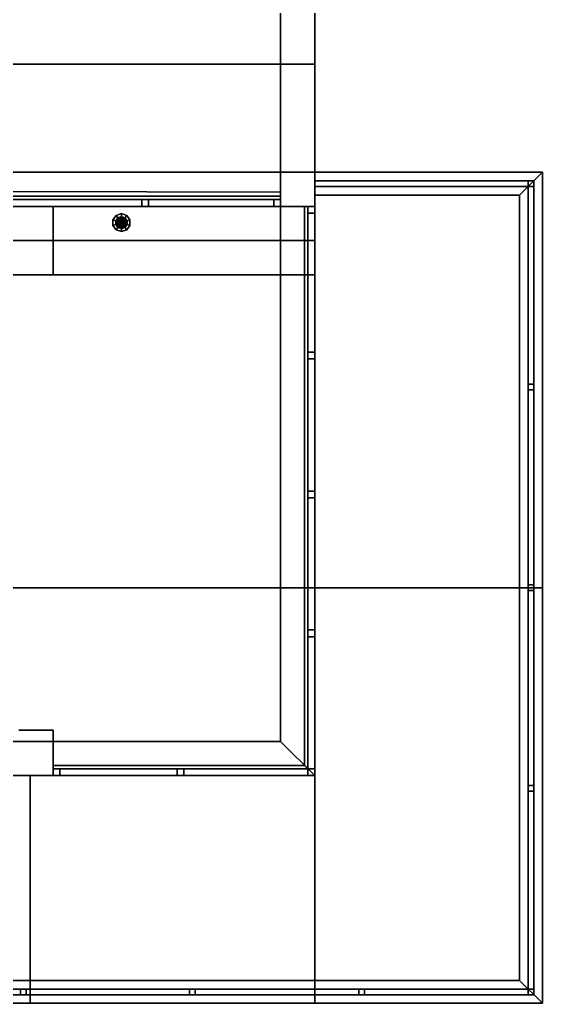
# Model space of a CAD drawing. Header units: millimetres. Extents: x 116.8 to 135.8, y -35.1 to -13.1.
# Drawn here: x 131.25 to 135.84, y -35.14 to -26.5 of the extents above; entities that cross this region are included whole.
import ezdxf

# ---------------------------------------------------------------- set-up
doc = ezdxf.new("R2010")
doc.units = ezdxf.units.MM
for name, color, linetype in [('COPERTURA', 252, 'CONTINUOUS'), ('CROMATO', 251, 'CONTINUOUS'), ('LAMPADA', 2, 'CONTINUOUS'), ('MARMO', 7, 'CONTINUOUS'), ('PARETE_INTERNA', 7, 'CONTINUOUS'), ('PAVIMENTO', 253, 'CONTINUOUS'), ('PAVIMENTO_ESTERNO', 2, 'CONTINUOUS'), ('PAVIMENTO_TERRAZZA', 7, 'CONTINUOUS'), ('SOFFITTO', 41, 'CONTINUOUS'), ('VETRO', 137, 'CONTINUOUS')]:
    doc.layers.add(name, color=color, linetype=linetype)

msp = doc.modelspace()

# ---------------------------------------------------------------- linework, layer by layer
at = {"layer": 'COPERTURA'}
for points in [[(133.843016, -23.1399, 5.7), (133.843016, -23.1399, 6.3), (133.843016, -28.1399, 6.3), (133.843016, -28.1399, 5.7)], [(133.843016, -28.1399, 6.3), (126.343016, -28.1399, 6.3), (126.343016, -25.6399, 6.3), (133.843016, -25.6399, 6.3)], [(133.843016, -28.1399, 5.7), (126.343016, -28.1399, 5.7), (126.343016, -28.1399, 6.3), (133.843016, -28.1399, 6.3)], [(131.543016, -28.4399, 6), (129.243016, -28.4399, 6), (129.243016, -28.1399, 6), (131.543016, -28.1399, 6)], [(129.243016, -28.4399, 5.7), (131.543016, -28.4399, 5.7), (131.543016, -28.1399, 5.7), (129.243016, -28.1399, 5.7)], [(133.843016, -28.4399, 6), (131.543016, -28.4399, 6), (131.543016, -28.1399, 6), (133.843016, -28.1399, 6)], [(131.543016, -28.4399, 5.7), (133.843016, -28.4399, 5.7), (133.843016, -28.1399, 5.7), (131.543016, -28.1399, 5.7)], [(133.843016, -28.7399, 5.7), (133.843016, -28.1399, 5.7), (133.843016, -28.1399, 6), (133.843016, -28.7399, 6)], [(131.543016, -28.7399, 6), (129.243016, -28.7399, 6), (129.243016, -28.4399, 6), (131.543016, -28.4399, 6)], [(129.243016, -28.7399, 5.7), (131.543016, -28.7399, 5.7), (131.543016, -28.4399, 5.7), (129.243016, -28.4399, 5.7)], [(133.843016, -28.7399, 6), (131.543016, -28.7399, 6), (131.543016, -28.4399, 6), (133.843016, -28.4399, 6)], [(131.543016, -28.7399, 5.7), (133.843016, -28.7399, 5.7), (133.843016, -28.4399, 5.7), (131.543016, -28.4399, 5.7)], [(124.643016, -28.7399, 5.7), (133.843016, -28.7399, 5.7), (133.843016, -28.7399, 6), (124.643016, -28.7399, 6)]]:
    msp.add_3dface(points, dxfattribs=at)
at = {"layer": 'CROMATO'}
for points in [[(135.718016, -27.9149, 4), (135.718016, -27.9149, 3.95), (133.843015, -27.9149, 3.95), (133.843015, -27.9149, 4)], [(133.843015, -27.9149, 4), (133.843015, -27.9149, 3.95), (133.843015, -27.9649, 3.95), (133.843015, -27.9649, 4)], [(133.843015, -27.9149, 3.95), (135.718016, -27.9149, 3.95), (135.718016, -27.9649, 3.95), (133.843015, -27.9649, 3.95)], [(135.718016, -27.9649, 4), (133.843015, -27.9649, 4), (133.843015, -27.9149, 4), (135.718016, -27.9149, 4)], [(135.718016, -27.9149, 3.75), (135.718016, -27.9149, 3.7), (133.843015, -27.9149, 3.7), (133.843015, -27.9149, 3.75)], [(133.843015, -27.9149, 3.75), (133.843015, -27.9149, 3.7), (133.843015, -27.9649, 3.7), (133.843015, -27.9649, 3.75)], [(133.843015, -27.9149, 3.7), (135.718016, -27.9149, 3.7), (135.718016, -27.9649, 3.7), (133.843015, -27.9649, 3.7)], [(135.718016, -27.9649, 3.75), (133.843015, -27.9649, 3.75), (133.843015, -27.9149, 3.75), (135.718016, -27.9149, 3.75)], [(133.843015, -27.9649, 4), (133.843015, -27.9649, 3.95), (135.718016, -27.9649, 3.95), (135.718016, -27.9649, 4)], [(133.843015, -27.9649, 3.75), (133.843015, -27.9649, 3.7), (135.718016, -27.9649, 3.7), (135.718016, -27.9649, 3.75)], [(135.718016, -27.9149, 3.95), (135.718016, -35.0149, 3.95), (135.718016, -35.0149, 4), (135.718016, -27.9149, 4)], [(135.718016, -27.9149, 4), (135.718016, -35.0149, 4), (135.768016, -35.0149, 4), (135.768016, -27.9149, 4)], [(135.718016, -35.0149, 3.95), (135.718016, -27.9149, 3.95), (135.768016, -27.9149, 3.95), (135.768016, -35.0149, 3.95)], [(135.768016, -27.9149, 3.95), (135.768016, -27.9149, 4), (135.718016, -27.9149, 4), (135.718016, -27.9149, 3.95)], [(135.718016, -27.9149, 3.7), (135.718016, -35.0149, 3.7), (135.718016, -35.0149, 3.75), (135.718016, -27.9149, 3.75)], [(135.718016, -27.9149, 3.75), (135.718016, -35.0149, 3.75), (135.768016, -35.0149, 3.75), (135.768016, -27.9149, 3.75)], [(135.718016, -35.0149, 3.7), (135.718016, -27.9149, 3.7), (135.768016, -27.9149, 3.7), (135.768016, -35.0149, 3.7)], [(135.768016, -27.9149, 3.7), (135.768016, -27.9149, 3.75), (135.718016, -27.9149, 3.75), (135.718016, -27.9149, 3.7)], [(135.718016, -27.9149, 3.5), (135.718016, -27.9649, 3.5), (135.718016, -27.9649, 3.95), (135.718016, -27.9149, 3.95)], [(135.718016, -27.9149, 3.95), (135.718016, -27.9649, 3.95), (135.768016, -27.9649, 3.95), (135.768016, -27.9149, 3.95)], [(135.718016, -27.9649, 3.5), (135.718016, -27.9149, 3.5), (135.768016, -27.9149, 3.5), (135.768016, -27.9649, 3.5)], [(135.768016, -27.9149, 3.5), (135.768016, -27.9149, 3.95), (135.718016, -27.9149, 3.95), (135.718016, -27.9149, 3.5)], [(135.718016, -27.9149, 3.95), (135.718016, -27.9149, 4), (135.718016, -27.9649, 4), (135.718016, -27.9649, 3.95)], [(135.718016, -27.9149, 3.7), (135.718016, -27.9149, 3.75), (135.718016, -27.9649, 3.75), (135.718016, -27.9649, 3.7)], [(135.718016, -27.9649, 3.95), (135.718016, -27.9649, 3.5), (135.768016, -27.9649, 3.5), (135.768016, -27.9649, 3.95)], [(135.768016, -27.9149, 4), (135.768016, -35.0149, 4), (135.768016, -35.0149, 3.95), (135.768016, -27.9149, 3.95)], [(135.768016, -27.9149, 3.75), (135.768016, -35.0149, 3.75), (135.768016, -35.0149, 3.7), (135.768016, -27.9149, 3.7)], [(135.768016, -27.9149, 3.95), (135.768016, -27.9649, 3.95), (135.768016, -27.9649, 3.5), (135.768016, -27.9149, 3.5)], [(132.383016, -28.0799, 3), (132.383016, -28.1399, 3), (132.323016, -28.1399, 3), (132.323016, -28.0799, 3)], [(132.323016, -28.0799, 3), (132.323016, -28.1399, 3), (132.323016, -28.1399, 5.7), (132.323016, -28.0799, 5.7)], [(132.383016, -28.0799, 5.7), (132.323016, -28.0799, 5.7), (132.323016, -28.0799, 3), (132.383016, -28.0799, 3)], [(132.323016, -28.0799, 5.7), (132.323016, -28.1399, 5.7), (132.383016, -28.1399, 5.7), (132.383016, -28.0799, 5.7)], [(132.383016, -28.1399, 3), (132.383016, -28.0799, 3), (132.383016, -28.0799, 5.7), (132.383016, -28.1399, 5.7)], [(133.543016, -28.0799, 3), (133.543016, -28.1399, 3), (133.483016, -28.1399, 3), (133.483016, -28.0799, 3)], [(133.483016, -28.0799, 3), (133.483016, -28.1399, 3), (133.483016, -28.1399, 5.7), (133.483016, -28.0799, 5.7)], [(133.543016, -28.0799, 5.7), (133.483016, -28.0799, 5.7), (133.483016, -28.0799, 3), (133.543016, -28.0799, 3)], [(133.483016, -28.0799, 5.7), (133.483016, -28.1399, 5.7), (133.543016, -28.1399, 5.7), (133.543016, -28.0799, 5.7)], [(133.543016, -28.1399, 3), (133.543016, -28.0799, 3), (133.543016, -28.0799, 5.7), (133.543016, -28.1399, 5.7)], [(132.323016, -28.1399, 3), (132.383016, -28.1399, 3), (132.383016, -28.1399, 5.7), (132.323016, -28.1399, 5.7)], [(133.483016, -28.1399, 3), (133.543016, -28.1399, 3), (133.543016, -28.1399, 5.7), (133.483016, -28.1399, 5.7)], [(133.783016, -28.1999), (133.843016, -28.1999), (133.843016, -28.1399), (133.783016, -28.1399)], [(133.783016, -28.1399, 2.7), (133.843016, -28.1399, 2.7), (133.843016, -28.1999, 2.7), (133.783016, -28.1999, 2.7)], [(133.783016, -28.1399), (133.843016, -28.1399), (133.843016, -28.1399, 2.7), (133.783016, -28.1399, 2.7)], [(133.783016, -28.1999, 2.7), (133.783016, -28.1399, 2.7), (133.783016, -28.1399), (133.783016, -28.1999)], [(133.843016, -28.1399), (133.843016, -28.1999), (133.843016, -28.1999, 2.7), (133.843016, -28.1399, 2.7)], [(132.112507, -28.240115, 5.7), (132.097056, -28.218849, 5.7), (132.068409, -28.258279, 5.7), (132.093409, -28.266402, 5.7)], [(132.093409, -28.266402, 5.675), (132.068409, -28.258279, 5.675), (132.097056, -28.218849, 5.675), (132.112507, -28.240115, 5.675)], [(132.068409, -28.258279, 5.7), (132.097056, -28.218849, 5.7), (132.097056, -28.218849, 5.675), (132.068409, -28.258279, 5.675)], [(132.112507, -28.240115, 5.675), (132.093409, -28.266402, 5.675), (132.093409, -28.266402, 5.7), (132.112507, -28.240115, 5.7)], [(132.143409, -28.230075, 5.7), (132.143409, -28.203788, 5.7), (132.097056, -28.218849, 5.7), (132.112507, -28.240115, 5.7)], [(132.112507, -28.240115, 5.675), (132.097056, -28.218849, 5.675), (132.143409, -28.203788, 5.675), (132.143409, -28.230075, 5.675)], [(132.097056, -28.218849, 5.7), (132.143409, -28.203788, 5.7), (132.143409, -28.203788, 5.675), (132.097056, -28.218849, 5.675)], [(132.112507, -28.240115, 5.7), (132.097056, -28.218849, 5.7), (132.097056, -28.218849, 5.675), (132.112507, -28.240115, 5.675)], [(132.097056, -28.218849, 5.7), (132.112507, -28.240115, 5.7), (132.112507, -28.240115, 5.675), (132.097056, -28.218849, 5.675)], [(132.143409, -28.230075, 5.675), (132.112507, -28.240115, 5.675), (132.112507, -28.240115, 5.7), (132.143409, -28.230075, 5.7)], [(132.17431, -28.240115, 5.7), (132.189761, -28.218849, 5.7), (132.143409, -28.203788, 5.7), (132.143409, -28.230075, 5.7)], [(132.143409, -28.230075, 5.675), (132.143409, -28.203788, 5.675), (132.189761, -28.218849, 5.675), (132.17431, -28.240115, 5.675)], [(132.143409, -28.230075, 5.7), (132.143409, -28.203788, 5.7), (132.143409, -28.203788, 5.675), (132.143409, -28.230075, 5.675)], [(132.143409, -28.203788, 5.7), (132.189761, -28.218849, 5.7), (132.189761, -28.218849, 5.675), (132.143409, -28.203788, 5.675)], [(132.143409, -28.203788, 5.7), (132.143409, -28.230075, 5.7), (132.143409, -28.230075, 5.675), (132.143409, -28.203788, 5.675)], [(132.17431, -28.240115, 5.675), (132.143409, -28.230075, 5.675), (132.143409, -28.230075, 5.7), (132.17431, -28.240115, 5.7)], [(132.189761, -28.218849, 5.7), (132.17431, -28.240115, 5.7), (132.17431, -28.240115, 5.675), (132.189761, -28.218849, 5.675)], [(132.193409, -28.266402, 5.7), (132.218409, -28.258279, 5.7), (132.189761, -28.218849, 5.7), (132.17431, -28.240115, 5.7)], [(132.17431, -28.240115, 5.675), (132.189761, -28.218849, 5.675), (132.218409, -28.258279, 5.675), (132.193409, -28.266402, 5.675)], [(132.17431, -28.240115, 5.7), (132.189761, -28.218849, 5.7), (132.189761, -28.218849, 5.675), (132.17431, -28.240115, 5.675)], [(132.193409, -28.266402, 5.675), (132.17431, -28.240115, 5.675), (132.17431, -28.240115, 5.7), (132.193409, -28.266402, 5.7)], [(132.189761, -28.218849, 5.7), (132.218409, -28.258279, 5.7), (132.218409, -28.258279, 5.675), (132.189761, -28.218849, 5.675)], [(133.843016, -28.1999), (133.783016, -28.1999), (133.783016, -28.1999, 2.7), (133.843016, -28.1999, 2.7)], [(132.093409, -28.298894, 5.7), (132.068409, -28.307017, 5.7), (132.068409, -28.258279, 5.7), (132.093409, -28.266402, 5.7)], [(132.093409, -28.266402, 5.675), (132.068409, -28.258279, 5.675), (132.068409, -28.307017, 5.675), (132.093409, -28.298894, 5.675)], [(132.093409, -28.266402, 5.7), (132.068409, -28.258279, 5.7), (132.068409, -28.258279, 5.675), (132.093409, -28.266402, 5.675)], [(132.068409, -28.258279, 5.7), (132.068409, -28.307017, 5.7), (132.068409, -28.307017, 5.675), (132.068409, -28.258279, 5.675)], [(132.112507, -28.32518, 5.7), (132.097056, -28.346447, 5.7), (132.068409, -28.307017, 5.7), (132.093409, -28.298894, 5.7)], [(132.093409, -28.298894, 5.675), (132.068409, -28.307017, 5.675), (132.097056, -28.346447, 5.675), (132.112507, -28.32518, 5.675)], [(132.093409, -28.298894, 5.7), (132.068409, -28.307017, 5.7), (132.068409, -28.307017, 5.675), (132.093409, -28.298894, 5.675)], [(132.068409, -28.307017, 5.7), (132.097056, -28.346447, 5.7), (132.097056, -28.346447, 5.675), (132.068409, -28.307017, 5.675)], [(132.093409, -28.298894, 5.675), (132.093409, -28.266402, 5.675), (132.093409, -28.266402, 5.7), (132.093409, -28.298894, 5.7)], [(132.112507, -28.32518, 5.675), (132.093409, -28.298894, 5.675), (132.093409, -28.298894, 5.7), (132.112507, -28.32518, 5.7)], [(132.097056, -28.346447, 5.7), (132.112507, -28.32518, 5.7), (132.112507, -28.32518, 5.675), (132.097056, -28.346447, 5.675)], [(132.143409, -28.335221, 5.7), (132.143409, -28.361508, 5.7), (132.097056, -28.346447, 5.7), (132.112507, -28.32518, 5.7)], [(132.112507, -28.32518, 5.675), (132.097056, -28.346447, 5.675), (132.143409, -28.361508, 5.675), (132.143409, -28.335221, 5.675)], [(132.112507, -28.32518, 5.7), (132.097056, -28.346447, 5.7), (132.097056, -28.346447, 5.675), (132.112507, -28.32518, 5.675)], [(132.143409, -28.335221, 5.675), (132.112507, -28.32518, 5.675), (132.112507, -28.32518, 5.7), (132.143409, -28.335221, 5.7)], [(132.17431, -28.32518, 5.7), (132.189761, -28.346447, 5.7), (132.143409, -28.361508, 5.7), (132.143409, -28.335221, 5.7)], [(132.143409, -28.335221, 5.675), (132.143409, -28.361508, 5.675), (132.189761, -28.346447, 5.675), (132.17431, -28.32518, 5.675)], [(132.17431, -28.32518, 5.675), (132.143409, -28.335221, 5.675), (132.143409, -28.335221, 5.7), (132.17431, -28.32518, 5.7)], [(132.143409, -28.361508, 5.7), (132.143409, -28.335221, 5.7), (132.143409, -28.335221, 5.675), (132.143409, -28.361508, 5.675)], [(132.143409, -28.335221, 5.7), (132.143409, -28.361508, 5.7), (132.143409, -28.361508, 5.675), (132.143409, -28.335221, 5.675)], [(132.193409, -28.298894, 5.7), (132.218409, -28.307017, 5.7), (132.189761, -28.346447, 5.7), (132.17431, -28.32518, 5.7)], [(132.17431, -28.32518, 5.675), (132.189761, -28.346447, 5.675), (132.218409, -28.307017, 5.675), (132.193409, -28.298894, 5.675)], [(132.193409, -28.298894, 5.675), (132.17431, -28.32518, 5.675), (132.17431, -28.32518, 5.7), (132.193409, -28.298894, 5.7)], [(132.17431, -28.32518, 5.7), (132.189761, -28.346447, 5.7), (132.189761, -28.346447, 5.675), (132.17431, -28.32518, 5.675)], [(132.189761, -28.346447, 5.7), (132.218409, -28.307017, 5.7), (132.218409, -28.307017, 5.675), (132.189761, -28.346447, 5.675)], [(132.193409, -28.298894, 5.7), (132.218409, -28.307017, 5.7), (132.218409, -28.258279, 5.7), (132.193409, -28.266402, 5.7)], [(132.193409, -28.266402, 5.675), (132.218409, -28.258279, 5.675), (132.218409, -28.307017, 5.675), (132.193409, -28.298894, 5.675)], [(132.218409, -28.258279, 5.7), (132.193409, -28.266402, 5.7), (132.193409, -28.266402, 5.675), (132.218409, -28.258279, 5.675)], [(132.193409, -28.298894, 5.675), (132.193409, -28.266402, 5.675), (132.193409, -28.266402, 5.7), (132.193409, -28.298894, 5.7)], [(132.218409, -28.307017, 5.7), (132.193409, -28.298894, 5.7), (132.193409, -28.298894, 5.675), (132.218409, -28.307017, 5.675)], [(132.218409, -28.258279, 5.7), (132.218409, -28.307017, 5.7), (132.218409, -28.307017, 5.675), (132.218409, -28.258279, 5.675)], [(132.097056, -28.346447, 5.7), (132.143409, -28.361508, 5.7), (132.143409, -28.361508, 5.675), (132.097056, -28.346447, 5.675)], [(132.143409, -28.361508, 5.7), (132.189761, -28.346447, 5.7), (132.189761, -28.346447, 5.675), (132.143409, -28.361508, 5.675)], [(133.783016, -29.4799), (133.843016, -29.4799), (133.843016, -29.4199), (133.783016, -29.4199)], [(133.783016, -29.4199, 2.7), (133.843016, -29.4199, 2.7), (133.843016, -29.4799, 2.7), (133.783016, -29.4799, 2.7)], [(133.783016, -29.4199), (133.843016, -29.4199), (133.843016, -29.4199, 2.7), (133.783016, -29.4199, 2.7)], [(133.783016, -29.4799, 2.7), (133.783016, -29.4199, 2.7), (133.783016, -29.4199), (133.783016, -29.4799)], [(133.843016, -29.4199), (133.843016, -29.4799), (133.843016, -29.4799, 2.7), (133.843016, -29.4199, 2.7)], [(133.843016, -29.4799), (133.783016, -29.4799), (133.783016, -29.4799, 2.7), (133.843016, -29.4799, 2.7)], [(135.718016, -29.7024, 3.5), (135.718016, -29.7524, 3.5), (135.718016, -29.7524, 3.95), (135.718016, -29.7024, 3.95)], [(135.718016, -29.7024, 3.95), (135.718016, -29.7524, 3.95), (135.768016, -29.7524, 3.95), (135.768016, -29.7024, 3.95)], [(135.718016, -29.7524, 3.5), (135.718016, -29.7024, 3.5), (135.768016, -29.7024, 3.5), (135.768016, -29.7524, 3.5)], [(135.768016, -29.7024, 3.5), (135.768016, -29.7024, 3.95), (135.718016, -29.7024, 3.95), (135.718016, -29.7024, 3.5)], [(135.768016, -29.7024, 3.95), (135.768016, -29.7524, 3.95), (135.768016, -29.7524, 3.5), (135.768016, -29.7024, 3.5)], [(135.718016, -29.7524, 3.95), (135.718016, -29.7524, 3.5), (135.768016, -29.7524, 3.5), (135.768016, -29.7524, 3.95)], [(133.783016, -30.6999), (133.843016, -30.6999), (133.843016, -30.6399), (133.783016, -30.6399)], [(133.783016, -30.6399, 2.7), (133.843016, -30.6399, 2.7), (133.843016, -30.6999, 2.7), (133.783016, -30.6999, 2.7)], [(133.783016, -30.6399), (133.843016, -30.6399), (133.843016, -30.6399, 2.7), (133.783016, -30.6399, 2.7)], [(133.783016, -30.6999, 2.7), (133.783016, -30.6399, 2.7), (133.783016, -30.6399), (133.783016, -30.6999)], [(133.843016, -30.6399), (133.843016, -30.6999), (133.843016, -30.6999, 2.7), (133.843016, -30.6399, 2.7)], [(133.843016, -30.6999), (133.783016, -30.6999), (133.783016, -30.6999, 2.7), (133.843016, -30.6999, 2.7)], [(135.718016, -31.4649, 3.5), (135.718016, -31.5149, 3.5), (135.718016, -31.5149, 3.95), (135.718016, -31.4649, 3.95)], [(135.718016, -31.4649, 3.95), (135.718016, -31.5149, 3.95), (135.768016, -31.5149, 3.95), (135.768016, -31.4649, 3.95)], [(135.718016, -31.5149, 3.5), (135.718016, -31.4649, 3.5), (135.768016, -31.4649, 3.5), (135.768016, -31.5149, 3.5)], [(135.768016, -31.4649, 3.5), (135.768016, -31.4649, 3.95), (135.718016, -31.4649, 3.95), (135.718016, -31.4649, 3.5)], [(135.718016, -31.5149, 3.95), (135.718016, -31.5149, 3.5), (135.768016, -31.5149, 3.5), (135.768016, -31.5149, 3.95)], [(135.768016, -31.4649, 3.95), (135.768016, -31.5149, 3.95), (135.768016, -31.5149, 3.5), (135.768016, -31.4649, 3.5)], [(133.783016, -31.9199), (133.843016, -31.9199), (133.843016, -31.8599), (133.783016, -31.8599)], [(133.783016, -31.8599, 2.7), (133.843016, -31.8599, 2.7), (133.843016, -31.9199, 2.7), (133.783016, -31.9199, 2.7)], [(133.783016, -31.8599), (133.843016, -31.8599), (133.843016, -31.8599, 2.7), (133.783016, -31.8599, 2.7)], [(133.783016, -31.9199, 2.7), (133.783016, -31.8599, 2.7), (133.783016, -31.8599), (133.783016, -31.9199)], [(133.843016, -31.8599), (133.843016, -31.9199), (133.843016, -31.9199, 2.7), (133.843016, -31.8599, 2.7)], [(133.843016, -31.9199), (133.783016, -31.9199), (133.783016, -31.9199, 2.7), (133.843016, -31.9199, 2.7)], [(131.603016, -33.0799), (131.603016, -33.1399), (131.543016, -33.1399), (131.543016, -33.0799)], [(131.543016, -33.0799, 2.7), (131.543016, -33.1399, 2.7), (131.603016, -33.1399, 2.7), (131.603016, -33.0799, 2.7)], [(131.543016, -33.0799), (131.543016, -33.1399), (131.543016, -33.1399, 2.7), (131.543016, -33.0799, 2.7)], [(131.603016, -33.0799, 2.7), (131.543016, -33.0799, 2.7), (131.543016, -33.0799), (131.603016, -33.0799)], [(131.603016, -33.1399), (131.603016, -33.0799), (131.603016, -33.0799, 2.7), (131.603016, -33.1399, 2.7)], [(132.693016, -33.0799), (132.693016, -33.1399), (132.633016, -33.1399), (132.633016, -33.0799)], [(132.633016, -33.0799, 2.7), (132.633016, -33.1399, 2.7), (132.693016, -33.1399, 2.7), (132.693016, -33.0799, 2.7)], [(132.633016, -33.0799), (132.633016, -33.1399), (132.633016, -33.1399, 2.7), (132.633016, -33.0799, 2.7)], [(132.693016, -33.0799, 2.7), (132.633016, -33.0799, 2.7), (132.633016, -33.0799), (132.693016, -33.0799)], [(132.693016, -33.1399), (132.693016, -33.0799), (132.693016, -33.0799, 2.7), (132.693016, -33.1399, 2.7)], [(133.843016, -33.0799), (133.843016, -33.1399), (133.783016, -33.1399), (133.783016, -33.0799)], [(133.783016, -33.0799, 2.7), (133.783016, -33.1399, 2.7), (133.843016, -33.1399, 2.7), (133.843016, -33.0799, 2.7)], [(133.783016, -33.0799), (133.783016, -33.1399), (133.783016, -33.1399, 2.7), (133.783016, -33.0799, 2.7)], [(133.843016, -33.0799, 2.7), (133.783016, -33.0799, 2.7), (133.783016, -33.0799), (133.843016, -33.0799)], [(133.843016, -33.1399), (133.843016, -33.0799), (133.843016, -33.0799, 2.7), (133.843016, -33.1399, 2.7)], [(131.543016, -33.1399), (131.603016, -33.1399), (131.603016, -33.1399, 2.7), (131.543016, -33.1399, 2.7)], [(132.633016, -33.1399), (132.693016, -33.1399), (132.693016, -33.1399, 2.7), (132.633016, -33.1399, 2.7)], [(133.783016, -33.1399), (133.843016, -33.1399), (133.843016, -33.1399, 2.7), (133.783016, -33.1399, 2.7)], [(135.718016, -33.2274, 3.5), (135.718016, -33.2774, 3.5), (135.718016, -33.2774, 3.95), (135.718016, -33.2274, 3.95)], [(135.718016, -33.2274, 3.95), (135.718016, -33.2774, 3.95), (135.768016, -33.2774, 3.95), (135.768016, -33.2274, 3.95)], [(135.718016, -33.2774, 3.5), (135.718016, -33.2274, 3.5), (135.768016, -33.2274, 3.5), (135.768016, -33.2774, 3.5)], [(135.768016, -33.2274, 3.5), (135.768016, -33.2274, 3.95), (135.718016, -33.2274, 3.95), (135.718016, -33.2274, 3.5)], [(135.768016, -33.2274, 3.95), (135.768016, -33.2774, 3.95), (135.768016, -33.2774, 3.5), (135.768016, -33.2274, 3.5)], [(135.718016, -33.2774, 3.95), (135.718016, -33.2774, 3.5), (135.768016, -33.2774, 3.5), (135.768016, -33.2774, 3.95)], [(135.768016, -35.0149, 4), (135.768016, -35.0149, 3.95), (123.843016, -35.0149, 3.95), (123.843016, -35.0149, 4)], [(123.843016, -35.0149, 3.95), (135.768016, -35.0149, 3.95), (135.768016, -35.0649, 3.95), (123.843016, -35.0649, 3.95)], [(135.768016, -35.0649, 4), (123.843016, -35.0649, 4), (123.843016, -35.0149, 4), (135.768016, -35.0149, 4)], [(135.768016, -35.0149, 3.75), (135.768016, -35.0149, 3.7), (123.843016, -35.0149, 3.7), (123.843016, -35.0149, 3.75)], [(123.843016, -35.0149, 3.7), (135.768016, -35.0149, 3.7), (135.768016, -35.0649, 3.7), (123.843016, -35.0649, 3.7)], [(135.768016, -35.0649, 3.75), (123.843016, -35.0649, 3.75), (123.843016, -35.0149, 3.75), (135.768016, -35.0149, 3.75)], [(123.843016, -35.0649, 4), (123.843016, -35.0649, 3.95), (135.768016, -35.0649, 3.95), (135.768016, -35.0649, 4)], [(123.843016, -35.0649, 3.75), (123.843016, -35.0649, 3.7), (135.768016, -35.0649, 3.7), (135.768016, -35.0649, 3.75)], [(131.305516, -35.0149, 3.95), (131.305516, -35.0149, 3.5), (131.255516, -35.0149, 3.5), (131.255516, -35.0149, 3.95)], [(131.255516, -35.0149, 3.95), (131.255516, -35.0149, 3.5), (131.255516, -35.0649, 3.5), (131.255516, -35.0649, 3.95)], [(131.255516, -35.0149, 3.5), (131.305516, -35.0149, 3.5), (131.305516, -35.0649, 3.5), (131.255516, -35.0649, 3.5)], [(131.305516, -35.0649, 3.95), (131.255516, -35.0649, 3.95), (131.255516, -35.0149, 3.95), (131.305516, -35.0149, 3.95)], [(131.255516, -35.0649, 3.95), (131.255516, -35.0649, 3.5), (131.305516, -35.0649, 3.5), (131.305516, -35.0649, 3.95)], [(131.305516, -35.0149, 3.5), (131.305516, -35.0149, 3.95), (131.305516, -35.0649, 3.95), (131.305516, -35.0649, 3.5)], [(132.793016, -35.0149, 3.95), (132.793016, -35.0149, 3.5), (132.743016, -35.0149, 3.5), (132.743016, -35.0149, 3.95)], [(132.743016, -35.0149, 3.95), (132.743016, -35.0149, 3.5), (132.743016, -35.0649, 3.5), (132.743016, -35.0649, 3.95)], [(132.743016, -35.0149, 3.5), (132.793016, -35.0149, 3.5), (132.793016, -35.0649, 3.5), (132.743016, -35.0649, 3.5)], [(132.793016, -35.0649, 3.95), (132.743016, -35.0649, 3.95), (132.743016, -35.0149, 3.95), (132.793016, -35.0149, 3.95)], [(132.743016, -35.0649, 3.95), (132.743016, -35.0649, 3.5), (132.793016, -35.0649, 3.5), (132.793016, -35.0649, 3.95)], [(132.793016, -35.0149, 3.5), (132.793016, -35.0149, 3.95), (132.793016, -35.0649, 3.95), (132.793016, -35.0649, 3.5)], [(134.280516, -35.0149, 3.95), (134.280516, -35.0149, 3.5), (134.230516, -35.0149, 3.5), (134.230516, -35.0149, 3.95)], [(134.230516, -35.0149, 3.95), (134.230516, -35.0149, 3.5), (134.230516, -35.0649, 3.5), (134.230516, -35.0649, 3.95)], [(134.230516, -35.0149, 3.5), (134.280516, -35.0149, 3.5), (134.280516, -35.0649, 3.5), (134.230516, -35.0649, 3.5)], [(134.280516, -35.0649, 3.95), (134.230516, -35.0649, 3.95), (134.230516, -35.0149, 3.95), (134.280516, -35.0149, 3.95)], [(134.230516, -35.0649, 3.95), (134.230516, -35.0649, 3.5), (134.280516, -35.0649, 3.5), (134.280516, -35.0649, 3.95)], [(134.280516, -35.0149, 3.5), (134.280516, -35.0149, 3.95), (134.280516, -35.0649, 3.95), (134.280516, -35.0649, 3.5)], [(135.768016, -35.0149, 3.95), (135.768016, -35.0149, 3.5), (135.718016, -35.0149, 3.5), (135.718016, -35.0149, 3.95)], [(135.718016, -35.0149, 3.95), (135.718016, -35.0149, 3.5), (135.718016, -35.0649, 3.5), (135.718016, -35.0649, 3.95)], [(135.718016, -35.0149, 3.5), (135.768016, -35.0149, 3.5), (135.768016, -35.0649, 3.5), (135.718016, -35.0649, 3.5)], [(135.768016, -35.0649, 3.95), (135.718016, -35.0649, 3.95), (135.718016, -35.0149, 3.95), (135.768016, -35.0149, 3.95)], [(135.718016, -35.0149, 4), (135.718016, -35.0149, 3.95), (135.768016, -35.0149, 3.95), (135.768016, -35.0149, 4)], [(135.718016, -35.0149, 3.75), (135.718016, -35.0149, 3.7), (135.768016, -35.0149, 3.7), (135.768016, -35.0149, 3.75)], [(135.718016, -35.0649, 3.95), (135.718016, -35.0649, 3.5), (135.768016, -35.0649, 3.5), (135.768016, -35.0649, 3.95)], [(135.768016, -35.0149, 3.95), (135.768016, -35.0149, 4), (135.768016, -35.0649, 4), (135.768016, -35.0649, 3.95)], [(135.768016, -35.0149, 3.5), (135.768016, -35.0149, 3.95), (135.768016, -35.0649, 3.95), (135.768016, -35.0649, 3.5)]]:
    msp.add_3dface(points, dxfattribs=at)
at = {"layer": 'LAMPADA'}
for points in [[(132.098102, -28.263881, 5.665246), (132.108733, -28.247972, 5.665246), (132.108053, -28.247293, 5.675), (132.097215, -28.263514, 5.675)], [(132.100731, -28.26497, 5.655866), (132.110745, -28.249984, 5.655866), (132.108733, -28.247972, 5.665246), (132.098102, -28.263881, 5.665246)], [(132.105, -28.266738, 5.647221), (132.114012, -28.253251, 5.647221), (132.110745, -28.249984, 5.655866), (132.100731, -28.26497, 5.655866)], [(132.108733, -28.247972, 5.665246), (132.124642, -28.237342, 5.665246), (132.124275, -28.236454, 5.675), (132.108053, -28.247293, 5.675)], [(132.110745, -28.249984, 5.655866), (132.125731, -28.23997, 5.655866), (132.124642, -28.237342, 5.665246), (132.108733, -28.247972, 5.665246)], [(132.114012, -28.253251, 5.647221), (132.127499, -28.244239, 5.647221), (132.125731, -28.23997, 5.655866), (132.110745, -28.249984, 5.655866)], [(132.118409, -28.257648, 5.639645), (132.129879, -28.249984, 5.639645), (132.127499, -28.244239, 5.647221), (132.114012, -28.253251, 5.647221)], [(132.123766, -28.263006, 5.633426), (132.132778, -28.256984, 5.633426), (132.129879, -28.249984, 5.639645), (132.118409, -28.257648, 5.639645)], [(132.124642, -28.237342, 5.665246), (132.143409, -28.233609, 5.665246), (132.143409, -28.232648, 5.675), (132.124275, -28.236454, 5.675)], [(132.125731, -28.23997, 5.655866), (132.143409, -28.236454, 5.655866), (132.143409, -28.233609, 5.665246), (132.124642, -28.237342, 5.665246)], [(132.127499, -28.244239, 5.647221), (132.143409, -28.241074, 5.647221), (132.143409, -28.236454, 5.655866), (132.125731, -28.23997, 5.655866)], [(132.129879, -28.249984, 5.639645), (132.143409, -28.247293, 5.639645), (132.143409, -28.241074, 5.647221), (132.127499, -28.244239, 5.647221)], [(132.132778, -28.256984, 5.633426), (132.143409, -28.254869, 5.633426), (132.143409, -28.247293, 5.639645), (132.129879, -28.249984, 5.639645)], [(132.143409, -28.233609, 5.665246), (132.162175, -28.237342, 5.665246), (132.162543, -28.236454, 5.675), (132.143409, -28.232648, 5.675)], [(132.143409, -28.236454, 5.655866), (132.161086, -28.23997, 5.655866), (132.162175, -28.237342, 5.665246), (132.143409, -28.233609, 5.665246)], [(132.143409, -28.241074, 5.647221), (132.159318, -28.244239, 5.647221), (132.161086, -28.23997, 5.655866), (132.143409, -28.236454, 5.655866)], [(132.143409, -28.247293, 5.639645), (132.156939, -28.249984, 5.639645), (132.159318, -28.244239, 5.647221), (132.143409, -28.241074, 5.647221)], [(132.143409, -28.254869, 5.633426), (132.154039, -28.256984, 5.633426), (132.156939, -28.249984, 5.639645), (132.143409, -28.247293, 5.639645)], [(132.154039, -28.256984, 5.633426), (132.163051, -28.263006, 5.633426), (132.168409, -28.257648, 5.639645), (132.156939, -28.249984, 5.639645)], [(132.156939, -28.249984, 5.639645), (132.168409, -28.257648, 5.639645), (132.172806, -28.253251, 5.647221), (132.159318, -28.244239, 5.647221)], [(132.159318, -28.244239, 5.647221), (132.172806, -28.253251, 5.647221), (132.176073, -28.249984, 5.655866), (132.161086, -28.23997, 5.655866)], [(132.161086, -28.23997, 5.655866), (132.176073, -28.249984, 5.655866), (132.178085, -28.247972, 5.665246), (132.162175, -28.237342, 5.665246)], [(132.162175, -28.237342, 5.665246), (132.178085, -28.247972, 5.665246), (132.178764, -28.247293, 5.675), (132.162543, -28.236454, 5.675)], [(132.172806, -28.253251, 5.647221), (132.181818, -28.266738, 5.647221), (132.186086, -28.26497, 5.655866), (132.176073, -28.249984, 5.655866)], [(132.176073, -28.249984, 5.655866), (132.186086, -28.26497, 5.655866), (132.188715, -28.263881, 5.665246), (132.178085, -28.247972, 5.665246)], [(132.178085, -28.247972, 5.665246), (132.188715, -28.263881, 5.665246), (132.189603, -28.263514, 5.675), (132.178764, -28.247293, 5.675)], [(132.094369, -28.282648, 5.665246), (132.098102, -28.263881, 5.665246), (132.097215, -28.263514, 5.675), (132.093409, -28.282648, 5.675)], [(132.098102, -28.301414, 5.665246), (132.094369, -28.282648, 5.665246), (132.093409, -28.282648, 5.675), (132.097215, -28.301782, 5.675)], [(132.097215, -28.282648, 5.655866), (132.100731, -28.26497, 5.655866), (132.098102, -28.263881, 5.665246), (132.094369, -28.282648, 5.665246)], [(132.100731, -28.300326, 5.655866), (132.097215, -28.282648, 5.655866), (132.094369, -28.282648, 5.665246), (132.098102, -28.301414, 5.665246)], [(132.101835, -28.282648, 5.647221), (132.105, -28.266738, 5.647221), (132.100731, -28.26497, 5.655866), (132.097215, -28.282648, 5.655866)], [(132.105, -28.298557, 5.647221), (132.101835, -28.282648, 5.647221), (132.097215, -28.282648, 5.655866), (132.100731, -28.300326, 5.655866)], [(132.108733, -28.317324, 5.665246), (132.098102, -28.301414, 5.665246), (132.097215, -28.301782, 5.675), (132.108053, -28.318003, 5.675)], [(132.110745, -28.315312, 5.655866), (132.100731, -28.300326, 5.655866), (132.098102, -28.301414, 5.665246), (132.108733, -28.317324, 5.665246)], [(132.114012, -28.312045, 5.647222), (132.105, -28.298557, 5.647221), (132.100731, -28.300326, 5.655866), (132.110745, -28.315312, 5.655866)], [(132.108053, -28.282648, 5.639645), (132.110745, -28.269118, 5.639645), (132.105, -28.266738, 5.647221), (132.101835, -28.282648, 5.647221)], [(132.110745, -28.296178, 5.639645), (132.108053, -28.282648, 5.639645), (132.101835, -28.282648, 5.647221), (132.105, -28.298557, 5.647221)], [(132.110745, -28.269118, 5.639645), (132.118409, -28.257648, 5.639645), (132.114012, -28.253251, 5.647221), (132.105, -28.266738, 5.647221)], [(132.118409, -28.307648, 5.639645), (132.110745, -28.296178, 5.639645), (132.105, -28.298557, 5.647221), (132.114012, -28.312045, 5.647222)], [(132.11563, -28.282648, 5.633426), (132.117745, -28.272017, 5.633426), (132.110745, -28.269118, 5.639645), (132.108053, -28.282648, 5.639645)], [(132.117745, -28.293278, 5.633426), (132.11563, -28.282648, 5.633426), (132.108053, -28.282648, 5.639645), (132.110745, -28.296178, 5.639645)], [(132.124642, -28.327954, 5.665246), (132.108733, -28.317324, 5.665246), (132.108053, -28.318003, 5.675), (132.124275, -28.328842, 5.675)], [(132.125731, -28.325326, 5.655866), (132.110745, -28.315312, 5.655866), (132.108733, -28.317324, 5.665246), (132.124642, -28.327954, 5.665246)], [(132.117745, -28.272017, 5.633426), (132.123766, -28.263006, 5.633426), (132.118409, -28.257648, 5.639645), (132.110745, -28.269118, 5.639645)], [(132.123766, -28.30229, 5.633426), (132.117745, -28.293278, 5.633426), (132.110745, -28.296178, 5.639645), (132.118409, -28.307648, 5.639645)], [(132.127499, -28.321057, 5.647222), (132.114012, -28.312045, 5.647222), (132.110745, -28.315312, 5.655866), (132.125731, -28.325326, 5.655866)], [(132.129879, -28.315312, 5.639645), (132.118409, -28.307648, 5.639645), (132.114012, -28.312045, 5.647222), (132.127499, -28.321057, 5.647222)], [(132.124275, -28.282648, 5.628806), (132.125731, -28.275326, 5.628806), (132.117745, -28.272017, 5.633426), (132.11563, -28.282648, 5.633426)], [(132.125731, -28.28997, 5.628806), (132.124275, -28.282648, 5.628806), (132.11563, -28.282648, 5.633426), (132.117745, -28.293278, 5.633426)], [(132.125731, -28.275326, 5.628806), (132.129879, -28.269118, 5.628806), (132.123766, -28.263006, 5.633426), (132.117745, -28.272017, 5.633426)], [(132.129879, -28.296178, 5.628806), (132.125731, -28.28997, 5.628806), (132.117745, -28.293278, 5.633426), (132.123766, -28.30229, 5.633426)], [(132.132778, -28.308312, 5.633427), (132.123766, -28.30229, 5.633426), (132.118409, -28.307648, 5.639645), (132.129879, -28.315312, 5.639645)], [(132.129879, -28.269118, 5.628806), (132.136086, -28.26497, 5.628806), (132.132778, -28.256984, 5.633426), (132.123766, -28.263006, 5.633426)], [(132.136086, -28.300326, 5.628806), (132.129879, -28.296178, 5.628806), (132.123766, -28.30229, 5.633426), (132.132778, -28.308312, 5.633427)], [(132.133654, -28.282648, 5.625961), (132.134397, -28.278915, 5.625961), (132.125731, -28.275326, 5.628806), (132.124275, -28.282648, 5.628806)], [(132.134397, -28.286381, 5.625961), (132.133654, -28.282648, 5.625961), (132.124275, -28.282648, 5.628806), (132.125731, -28.28997, 5.628806)], [(132.143409, -28.331687, 5.665246), (132.124642, -28.327954, 5.665246), (132.124275, -28.328842, 5.675), (132.143409, -28.332648, 5.675)], [(132.143409, -28.328842, 5.655866), (132.125731, -28.325326, 5.655866), (132.124642, -28.327954, 5.665246), (132.143409, -28.331687, 5.665246)], [(132.134397, -28.278915, 5.625961), (132.136511, -28.27575, 5.625961), (132.129879, -28.269118, 5.628806), (132.125731, -28.275326, 5.628806)], [(132.136511, -28.289545, 5.625961), (132.134397, -28.286381, 5.625961), (132.125731, -28.28997, 5.628806), (132.129879, -28.296178, 5.628806)], [(132.143409, -28.324221, 5.647222), (132.127499, -28.321057, 5.647222), (132.125731, -28.325326, 5.655866), (132.143409, -28.328842, 5.655866)], [(132.143409, -28.318003, 5.639645), (132.129879, -28.315312, 5.639645), (132.127499, -28.321057, 5.647222), (132.143409, -28.324221, 5.647222)], [(132.136511, -28.27575, 5.625961), (132.139676, -28.273636, 5.625961), (132.136086, -28.26497, 5.628806), (132.129879, -28.269118, 5.628806)], [(132.139676, -28.29166, 5.625961), (132.136511, -28.289545, 5.625961), (132.129879, -28.296178, 5.628806), (132.136086, -28.300326, 5.628806)], [(132.143409, -28.310426, 5.633427), (132.132778, -28.308312, 5.633427), (132.129879, -28.315312, 5.639645), (132.143409, -28.318003, 5.639645)], [(132.136086, -28.26497, 5.628806), (132.143409, -28.263514, 5.628806), (132.143409, -28.254869, 5.633426), (132.132778, -28.256984, 5.633426)], [(132.143409, -28.301782, 5.628806), (132.136086, -28.300326, 5.628806), (132.132778, -28.308312, 5.633427), (132.143409, -28.310426, 5.633427)], [(132.143409, -28.282648, 5.625), (132.143409, -28.282648, 5.625), (132.134397, -28.278915, 5.625961), (132.133654, -28.282648, 5.625961)], [(132.143409, -28.282648, 5.625), (132.143409, -28.282648, 5.625), (132.133654, -28.282648, 5.625961), (132.134397, -28.286381, 5.625961)], [(132.143409, -28.282648, 5.625), (132.143409, -28.282648, 5.625), (132.136511, -28.27575, 5.625961), (132.134397, -28.278915, 5.625961)], [(132.143409, -28.282648, 5.625), (132.143409, -28.282648, 5.625), (132.134397, -28.286381, 5.625961), (132.136511, -28.289545, 5.625961)], [(132.139676, -28.273636, 5.625961), (132.143409, -28.272893, 5.625961), (132.143409, -28.263514, 5.628806), (132.136086, -28.26497, 5.628806)], [(132.143409, -28.292402, 5.625961), (132.139676, -28.29166, 5.625961), (132.136086, -28.300326, 5.628806), (132.143409, -28.301782, 5.628806)], [(132.143409, -28.282648, 5.625), (132.143409, -28.282648, 5.625), (132.139676, -28.273636, 5.625961), (132.136511, -28.27575, 5.625961)], [(132.143409, -28.282648, 5.625), (132.143409, -28.282648, 5.625), (132.136511, -28.289545, 5.625961), (132.139676, -28.29166, 5.625961)], [(132.143409, -28.282648, 5.625), (132.143409, -28.282648, 5.625), (132.143409, -28.272893, 5.625961), (132.139676, -28.273636, 5.625961)], [(132.143409, -28.282648, 5.625), (132.143409, -28.282648, 5.625), (132.139676, -28.29166, 5.625961), (132.143409, -28.292402, 5.625961)], [(132.143409, -28.263514, 5.628806), (132.150731, -28.26497, 5.628806), (132.154039, -28.256984, 5.633426), (132.143409, -28.254869, 5.633426)], [(132.143409, -28.272893, 5.625961), (132.147142, -28.273636, 5.625961), (132.150731, -28.26497, 5.628806), (132.143409, -28.263514, 5.628806)], [(132.143409, -28.282648, 5.625), (132.143409, -28.282648, 5.625), (132.147142, -28.273636, 5.625961), (132.143409, -28.272893, 5.625961)], [(132.143409, -28.282648, 5.625), (132.143409, -28.282648, 5.625), (132.150306, -28.27575, 5.625961), (132.147142, -28.273636, 5.625961)], [(132.143409, -28.282648, 5.625), (132.143409, -28.282648, 5.625), (132.152421, -28.278915, 5.625961), (132.150306, -28.27575, 5.625961)], [(132.143409, -28.282648, 5.625), (132.143409, -28.282648, 5.625), (132.153163, -28.282648, 5.625961), (132.152421, -28.278915, 5.625961)], [(132.143409, -28.282648, 5.625), (132.143409, -28.282648, 5.625), (132.152421, -28.286381, 5.625961), (132.153163, -28.282648, 5.625961)], [(132.143409, -28.282648, 5.625), (132.143409, -28.282648, 5.625), (132.150306, -28.289545, 5.625961), (132.152421, -28.286381, 5.625961)], [(132.143409, -28.282648, 5.625), (132.143409, -28.282648, 5.625), (132.147142, -28.29166, 5.625961), (132.150306, -28.289545, 5.625961)], [(132.143409, -28.282648, 5.625), (132.143409, -28.282648, 5.625), (132.143409, -28.292402, 5.625961), (132.147142, -28.29166, 5.625961)], [(132.147142, -28.29166, 5.625961), (132.143409, -28.292402, 5.625961), (132.143409, -28.301782, 5.628806), (132.150731, -28.300326, 5.628806)], [(132.150731, -28.300326, 5.628806), (132.143409, -28.301782, 5.628806), (132.143409, -28.310426, 5.633427), (132.154039, -28.308312, 5.633427)], [(132.154039, -28.308312, 5.633427), (132.143409, -28.310426, 5.633427), (132.143409, -28.318003, 5.639645), (132.156939, -28.315312, 5.639645)], [(132.156939, -28.315312, 5.639645), (132.143409, -28.318003, 5.639645), (132.143409, -28.324221, 5.647222), (132.159318, -28.321057, 5.647222)], [(132.159318, -28.321057, 5.647222), (132.143409, -28.324221, 5.647222), (132.143409, -28.328842, 5.655866), (132.161086, -28.325326, 5.655866)], [(132.161086, -28.325326, 5.655866), (132.143409, -28.328842, 5.655866), (132.143409, -28.331687, 5.665246), (132.162175, -28.327954, 5.665246)], [(132.162175, -28.327954, 5.665246), (132.143409, -28.331687, 5.665246), (132.143409, -28.332648, 5.675), (132.162543, -28.328842, 5.675)], [(132.147142, -28.273636, 5.625961), (132.150306, -28.27575, 5.625961), (132.156939, -28.269118, 5.628806), (132.150731, -28.26497, 5.628806)], [(132.150306, -28.289545, 5.625961), (132.147142, -28.29166, 5.625961), (132.150731, -28.300326, 5.628806), (132.156939, -28.296178, 5.628806)], [(132.150306, -28.27575, 5.625961), (132.152421, -28.278915, 5.625961), (132.161086, -28.275326, 5.628806), (132.156939, -28.269118, 5.628806)], [(132.152421, -28.286381, 5.625961), (132.150306, -28.289545, 5.625961), (132.156939, -28.296178, 5.628806), (132.161086, -28.28997, 5.628806)], [(132.150731, -28.26497, 5.628806), (132.156939, -28.269118, 5.628806), (132.163051, -28.263006, 5.633426), (132.154039, -28.256984, 5.633426)], [(132.156939, -28.296178, 5.628806), (132.150731, -28.300326, 5.628806), (132.154039, -28.308312, 5.633427), (132.163051, -28.30229, 5.633426)], [(132.152421, -28.278915, 5.625961), (132.153163, -28.282648, 5.625961), (132.162543, -28.282648, 5.628806), (132.161086, -28.275326, 5.628806)], [(132.153163, -28.282648, 5.625961), (132.152421, -28.286381, 5.625961), (132.161086, -28.28997, 5.628806), (132.162543, -28.282648, 5.628806)], [(132.163051, -28.30229, 5.633426), (132.154039, -28.308312, 5.633427), (132.156939, -28.315312, 5.639645), (132.168409, -28.307648, 5.639645)], [(132.156939, -28.269118, 5.628806), (132.161086, -28.275326, 5.628806), (132.169073, -28.272017, 5.633426), (132.163051, -28.263006, 5.633426)], [(132.161086, -28.28997, 5.628806), (132.156939, -28.296178, 5.628806), (132.163051, -28.30229, 5.633426), (132.169073, -28.293278, 5.633426)], [(132.168409, -28.307648, 5.639645), (132.156939, -28.315312, 5.639645), (132.159318, -28.321057, 5.647222), (132.172806, -28.312045, 5.647222)], [(132.172806, -28.312045, 5.647222), (132.159318, -28.321057, 5.647222), (132.161086, -28.325326, 5.655866), (132.176073, -28.315312, 5.655866)], [(132.161086, -28.275326, 5.628806), (132.162543, -28.282648, 5.628806), (132.171187, -28.282648, 5.633426), (132.169073, -28.272017, 5.633426)], [(132.162543, -28.282648, 5.628806), (132.161086, -28.28997, 5.628806), (132.169073, -28.293278, 5.633426), (132.171187, -28.282648, 5.633426)], [(132.176073, -28.315312, 5.655866), (132.161086, -28.325326, 5.655866), (132.162175, -28.327954, 5.665246), (132.178085, -28.317324, 5.665246)], [(132.178085, -28.317324, 5.665246), (132.162175, -28.327954, 5.665246), (132.162543, -28.328842, 5.675), (132.178764, -28.318003, 5.675)], [(132.163051, -28.263006, 5.633426), (132.169073, -28.272017, 5.633426), (132.176073, -28.269118, 5.639645), (132.168409, -28.257648, 5.639645)], [(132.169073, -28.293278, 5.633426), (132.163051, -28.30229, 5.633426), (132.168409, -28.307648, 5.639645), (132.176073, -28.296178, 5.639645)], [(132.168409, -28.257648, 5.639645), (132.176073, -28.269118, 5.639645), (132.181818, -28.266738, 5.647221), (132.172806, -28.253251, 5.647221)], [(132.176073, -28.296178, 5.639645), (132.168409, -28.307648, 5.639645), (132.172806, -28.312045, 5.647222), (132.181818, -28.298557, 5.647221)], [(132.169073, -28.272017, 5.633426), (132.171187, -28.282648, 5.633426), (132.178764, -28.282648, 5.639645), (132.176073, -28.269118, 5.639645)], [(132.171187, -28.282648, 5.633426), (132.169073, -28.293278, 5.633426), (132.176073, -28.296178, 5.639645), (132.178764, -28.282648, 5.639645)], [(132.181818, -28.298557, 5.647221), (132.172806, -28.312045, 5.647222), (132.176073, -28.315312, 5.655866), (132.186086, -28.300326, 5.655866)], [(132.176073, -28.269118, 5.639645), (132.178764, -28.282648, 5.639645), (132.184982, -28.282648, 5.647221), (132.181818, -28.266738, 5.647221)], [(132.178764, -28.282648, 5.639645), (132.176073, -28.296178, 5.639645), (132.181818, -28.298557, 5.647221), (132.184982, -28.282648, 5.647221)], [(132.186086, -28.300326, 5.655866), (132.176073, -28.315312, 5.655866), (132.178085, -28.317324, 5.665246), (132.188715, -28.301414, 5.665246)], [(132.188715, -28.301414, 5.665246), (132.178085, -28.317324, 5.665246), (132.178764, -28.318003, 5.675), (132.189603, -28.301782, 5.675)], [(132.181818, -28.266738, 5.647221), (132.184982, -28.282648, 5.647221), (132.189603, -28.282648, 5.655866), (132.186086, -28.26497, 5.655866)], [(132.184982, -28.282648, 5.647221), (132.181818, -28.298557, 5.647221), (132.186086, -28.300326, 5.655866), (132.189603, -28.282648, 5.655866)], [(132.186086, -28.26497, 5.655866), (132.189603, -28.282648, 5.655866), (132.192448, -28.282648, 5.665246), (132.188715, -28.263881, 5.665246)], [(132.189603, -28.282648, 5.655866), (132.186086, -28.300326, 5.655866), (132.188715, -28.301414, 5.665246), (132.192448, -28.282648, 5.665246)], [(132.188715, -28.263881, 5.665246), (132.192448, -28.282648, 5.665246), (132.193409, -28.282648, 5.675), (132.189603, -28.263514, 5.675)], [(132.192448, -28.282648, 5.665246), (132.188715, -28.301414, 5.665246), (132.189603, -28.301782, 5.675), (132.193409, -28.282648, 5.675)]]:
    msp.add_3dface(points, dxfattribs=at)
at = {"layer": 'MARMO'}
for points in [[(133.843016, -22.9899, -0.0183), (133.843016, -33.1399, -0.0183), (133.543016, -32.8399, -0.0183), (133.543016, -23.1399, -0.0183)], [(133.543016, -23.1399), (133.543016, -32.8399), (133.843016, -33.1399), (133.843016, -22.9899)], [(133.843016, -33.1399, -0.0183), (133.843016, -22.9899, -0.0183), (133.843016, -22.9899), (133.843016, -33.1399)], [(133.543016, -23.1399, -0.0183), (133.543016, -32.8399, -0.0183), (133.543016, -32.8399), (133.543016, -23.1399)], [(123.843016, -33.1399, -0.0183), (133.843016, -33.1399, -0.0183), (133.543016, -32.8399, -0.0183), (124.143016, -32.8399, -0.0183)], [(124.143016, -32.8399), (133.543016, -32.8399), (133.843016, -33.1399), (123.843016, -33.1399)], [(124.143016, -32.8399, -0.0183), (133.543016, -32.8399, -0.0183), (133.543016, -32.8399), (124.143016, -32.8399)], [(133.543016, -32.8399, -0.0183), (133.843016, -33.1399, -0.0183), (133.843016, -33.1399), (133.543016, -32.8399)], [(133.843016, -33.1399, -0.0183), (123.843016, -33.1399, -0.0183), (123.843016, -33.1399), (133.843016, -33.1399)]]:
    msp.add_3dface(points, dxfattribs=at)
at = {"layer": 'PARETE_INTERNA'}
for points in [[(133.543016, -27.8399, 2.7), (133.543016, -26.1899, 2.7), (133.543016, -26.1899, 3), (133.543016, -27.8399, 3)], [(133.843016, -26.2399), (133.843016, -28.1399), (133.543016, -28.1399), (133.543016, -26.2399)], [(133.543016, -26.2399, 5.7), (133.543016, -28.1399, 5.7), (133.843016, -28.1399, 5.7), (133.843016, -26.2399, 5.7)], [(133.543016, -26.2399), (133.543016, -28.1399), (133.543016, -28.1399, 5.7), (133.543016, -26.2399, 5.7)], [(133.843016, -26.2399), (133.843016, -27.1899), (133.843016, -27.1899, 2.85), (133.843016, -26.2399, 2.85)], [(133.843016, -26.2399, 2.85), (133.843016, -27.1899, 2.85), (133.843016, -27.1899, 5.7), (133.843016, -26.2399, 5.7)], [(133.843016, -27.1899), (133.843016, -28.1399), (133.843016, -28.1399, 2.85), (133.843016, -27.1899, 2.85)], [(133.843016, -27.1899, 2.85), (133.843016, -28.1399, 2.85), (133.843016, -28.1399, 5.7), (133.843016, -27.1899, 5.7)], [(133.543016, -27.8399, 2.7), (135.843016, -27.8399, 2.7), (135.843016, -27.8399, 3), (133.543016, -27.8399, 3)], [(133.843016, -27.8399, 3.5), (133.843016, -28.0399, 3.5), (135.643016, -28.0399, 3.5), (135.843016, -27.8399, 3.5)], [(133.843016, -27.8399, 3), (133.843016, -28.0399, 3), (133.843016, -28.0399, 3.5), (133.843016, -27.8399, 3.5)], [(135.843016, -27.8399, 3.5), (133.843016, -27.8399, 3.5), (133.843016, -27.8399, 3), (135.843016, -27.8399, 3)], [(135.643016, -34.9399, 3.5), (135.843016, -35.1399, 3.5), (135.843016, -27.8399, 3.5), (135.643016, -28.0399, 3.5)], [(135.643016, -28.0399, 3), (135.843016, -27.8399, 3), (135.843016, -27.8399, 3.5), (135.643016, -28.0399, 3.5)], [(135.843016, -31.4899, 3), (135.843016, -27.8399, 3), (135.843016, -27.8399, 3.5), (135.843016, -31.4899, 3.5)], [(135.843016, -27.8399, 3), (135.843016, -29.6649, 3), (135.843016, -29.6649, 2.7), (135.843016, -27.8399, 2.7)], [(133.843016, -28.0399, 3), (135.643016, -28.0399, 3), (135.643016, -28.0399, 3.5), (133.843016, -28.0399, 3.5)], [(135.643016, -28.0399, 3.5), (135.643016, -31.4899, 3.5), (135.643016, -31.4899, 3), (135.643016, -28.0399, 3)], [(133.543016, -28.1399), (133.843016, -28.1399), (133.843016, -28.1399, 5.7), (133.543016, -28.1399, 5.7)], [(135.843016, -29.6649, 3), (135.843016, -31.4899, 3), (135.843016, -31.4899, 2.7), (135.843016, -29.6649, 2.7)], [(135.643016, -31.4899, 3.5), (135.643016, -34.9399, 3.5), (135.643016, -34.9399, 3), (135.643016, -31.4899, 3)], [(135.843016, -35.1399, 3), (135.843016, -31.4899, 3), (135.843016, -31.4899, 3.5), (135.843016, -35.1399, 3.5)], [(135.843016, -31.4899, 3), (135.843016, -33.3149, 3), (135.843016, -33.3149, 2.7), (135.843016, -31.4899, 2.7)], [(131.543016, -32.7399, 2.7), (131.243016, -32.7399, 2.7), (131.243016, -32.7399), (131.543016, -32.7399)], [(131.543016, -33.1399), (131.543016, -32.7399), (131.543016, -32.7399, 2.7), (131.543016, -33.1399, 2.7)], [(131.243016, -33.1399), (131.543016, -33.1399), (131.543016, -33.1399, 2.7), (131.243016, -33.1399, 2.7)], [(135.843016, -33.3149, 3), (135.843016, -35.1399, 3), (135.843016, -35.1399, 2.7), (135.843016, -33.3149, 2.7)], [(123.843016, -34.9399, 3.5), (123.843016, -35.1399, 3.5), (135.843016, -35.1399, 3.5), (135.643016, -34.9399, 3.5)], [(132.693016, -34.9399, 3.5), (129.743016, -34.9399, 3.5), (129.743016, -34.9399, 3), (132.693016, -34.9399, 3)], [(135.643016, -34.9399, 3.5), (132.693016, -34.9399, 3.5), (132.693016, -34.9399, 3), (135.643016, -34.9399, 3)], [(135.643016, -34.9399, 3), (135.843016, -35.1399, 3), (135.843016, -35.1399, 3.5), (135.643016, -34.9399, 3.5)], [(129.843016, -35.1399, 3), (132.843016, -35.1399, 3), (132.843016, -35.1399, 3.5), (129.843016, -35.1399, 3.5)], [(133.468016, -35.1399, 2.7), (131.093016, -35.1399, 2.7), (131.093016, -35.1399, 3), (133.468016, -35.1399, 3)], [(132.843016, -35.1399, 3), (135.843016, -35.1399, 3), (135.843016, -35.1399, 3.5), (132.843016, -35.1399, 3.5)], [(135.843016, -35.1399, 2.7), (133.468016, -35.1399, 2.7), (133.468016, -35.1399, 3), (135.843016, -35.1399, 3)]]:
    msp.add_3dface(points, dxfattribs=at)
at = {"layer": 'PAVIMENTO'}
for points in [[(133.543016, -23.1899, -0.0183), (133.543016, -28.0149, -0.0183), (128.843016, -28.0024, -0.0183), (128.843016, -23.1649, -0.0183)], [(128.843016, -23.1649), (128.843016, -28.0024), (133.543016, -28.0149), (133.543016, -23.1899)], [(133.543016, -28.0149, -0.0183), (133.543016, -23.1899, -0.0183), (133.543016, -23.1899), (133.543016, -28.0149)], [(129.643016, -26.1899, 3), (129.643016, -27.8399, 3), (133.543016, -27.8399, 3), (133.543016, -26.1899, 3)], [(133.543016, -28.0149, -0.0183), (133.543016, -32.8399, -0.0183), (128.843016, -32.8399, -0.0183), (128.843016, -28.0024, -0.0183)], [(128.843016, -28.0024), (128.843016, -32.8399), (133.543016, -32.8399), (133.543016, -28.0149)], [(128.843016, -28.0024, -0.0183), (133.543016, -28.0149, -0.0183), (133.543016, -28.0149), (128.843016, -28.0024)], [(133.543016, -32.8399, -0.0183), (133.543016, -28.0149, -0.0183), (133.543016, -28.0149), (133.543016, -32.8399)], [(128.843016, -32.8399, -0.0183), (133.543016, -32.8399, -0.0183), (133.543016, -32.8399), (128.843016, -32.8399)]]:
    msp.add_3dface(points, dxfattribs=at)
at = {"layer": 'PAVIMENTO_ESTERNO'}
for points in [[(135.843016, -27.8399, -0.0183), (135.843016, -35.1399, -0.0183), (133.843016, -35.1399, -0.0183), (133.843016, -27.8399, -0.0183)], [(133.843016, -27.8399, -0.0183), (133.843016, -35.1399, -0.0183), (133.843016, -35.1399), (133.843016, -27.8399)], [(135.843016, -27.8399), (133.843016, -27.8399), (133.843016, -27.8399, -0.0183), (135.843016, -27.8399, -0.0183)], [(133.843016, -27.8399), (133.843016, -31.4899), (135.843016, -31.4899), (135.843016, -27.8399)], [(135.843016, -35.1399, -0.0183), (135.843016, -27.8399, -0.0183), (135.843016, -27.8399), (135.843016, -35.1399)], [(133.843016, -31.4899), (133.843016, -35.1399), (135.843016, -35.1399), (135.843016, -31.4899)], [(133.843016, -33.1399), (123.843016, -33.1399), (123.843016, -33.1399, -0.0183), (133.843016, -33.1399, -0.0183)], [(133.843016, -33.1399, -0.0183), (133.843016, -35.1399, -0.0183), (123.843016, -35.1399, -0.0183), (123.843016, -33.1399, -0.0183)], [(131.343016, -35.1399), (128.843016, -35.1399), (128.843016, -33.1399), (131.343016, -33.1399)], [(133.843016, -35.1399), (131.343016, -35.1399), (131.343016, -33.1399), (133.843016, -33.1399)], [(133.843016, -35.1399, -0.0183), (133.843016, -33.1399, -0.0183), (133.843016, -33.1399), (133.843016, -35.1399)], [(123.843016, -35.1399, -0.0183), (133.843016, -35.1399, -0.0183), (133.843016, -35.1399), (123.843016, -35.1399)], [(133.843016, -35.1399, -0.0183), (135.843016, -35.1399, -0.0183), (135.843016, -35.1399), (133.843016, -35.1399)]]:
    msp.add_3dface(points, dxfattribs=at)
at = {"layer": 'PAVIMENTO_TERRAZZA'}
for points in [[(135.843016, -31.4899, 3), (131.093016, -31.4899, 3), (131.093016, -27.8399, 3), (135.843016, -27.8399, 3)], [(135.843016, -35.1399, 3), (131.093016, -35.1399, 3), (131.093016, -31.4899, 3), (135.843016, -31.4899, 3)]]:
    msp.add_3dface(points, dxfattribs=at)
at = {"layer": 'SOFFITTO'}
for points in [[(130.093016, -25.6399, 5.7), (133.843016, -25.6399, 5.7), (133.843016, -26.8899, 5.7), (130.093016, -26.8899, 5.7)], [(133.543016, -26.1899, 2.7), (133.543016, -27.8399, 2.7), (129.643016, -27.8399, 2.7), (129.643016, -26.1899, 2.7)], [(130.093016, -26.8899, 5.7), (133.843016, -26.8899, 5.7), (133.843016, -28.1399, 5.7), (130.093016, -28.1399, 5.7)], [(135.843016, -27.8399, 2.7), (131.093016, -27.8399, 2.7), (131.093016, -31.4899, 2.7), (135.843016, -31.4899, 2.7)], [(135.843016, -31.4899, 2.7), (131.093016, -31.4899, 2.7), (131.093016, -35.1399, 2.7), (135.843016, -35.1399, 2.7)]]:
    msp.add_3dface(points, dxfattribs=at)
at = {"layer": 'VETRO'}
for points in [[(133.543016, -28.0499, 3), (133.543016, -28.0799, 3), (128.843016, -28.0799, 3), (128.843016, -28.0499, 3)], [(133.543016, -28.0499, 5.7), (128.843016, -28.0499, 5.7), (128.843016, -28.0499, 3), (133.543016, -28.0499, 3)], [(128.843016, -28.0499, 5.7), (128.843016, -28.0799, 5.7), (133.543016, -28.0799, 5.7), (133.543016, -28.0499, 5.7)], [(128.843016, -28.0799, 3), (133.543016, -28.0799, 3), (133.543016, -28.0799, 5.7), (128.843016, -28.0799, 5.7)], [(133.543016, -28.0799, 3), (133.543016, -28.0499, 3), (133.543016, -28.0499, 5.7), (133.543016, -28.0799, 5.7)], [(133.753016, -28.1399), (133.783016, -28.1399), (133.783016, -33.0799), (133.753016, -33.0499)], [(133.753016, -33.0499, 2.7), (133.783016, -33.0799, 2.7), (133.783016, -28.1399, 2.7), (133.753016, -28.1399, 2.7)], [(133.753016, -28.1399, 2.7), (133.753016, -33.0499, 2.7), (133.753016, -33.0499), (133.753016, -28.1399)], [(133.783016, -28.1399), (133.753016, -28.1399), (133.753016, -28.1399, 2.7), (133.783016, -28.1399, 2.7)], [(133.783016, -33.0799), (133.783016, -28.1399), (133.783016, -28.1399, 2.7), (133.783016, -33.0799, 2.7)], [(131.543016, -33.0499), (131.543016, -33.0799), (131.543016, -33.0799, 2.7), (131.543016, -33.0499, 2.7)], [(133.753016, -33.0499, 2.7), (131.543016, -33.0499, 2.7), (131.543016, -33.0499), (133.753016, -33.0499)], [(133.753016, -33.0499), (133.783016, -33.0799), (131.543016, -33.0799), (131.543016, -33.0499)], [(131.543016, -33.0499, 2.7), (131.543016, -33.0799, 2.7), (133.783016, -33.0799, 2.7), (133.753016, -33.0499, 2.7)], [(131.543016, -33.0799), (133.783016, -33.0799), (133.783016, -33.0799, 2.7), (131.543016, -33.0799, 2.7)], [(133.753016, -33.0499), (133.783016, -33.0799), (133.783016, -33.0799, 2.7), (133.753016, -33.0499, 2.7)], [(133.783016, -33.0799), (133.753016, -33.0499), (133.753016, -33.0499, 2.7), (133.783016, -33.0799, 2.7)]]:
    msp.add_3dface(points, dxfattribs=at)

doc.saveas('drawing.dxf')
